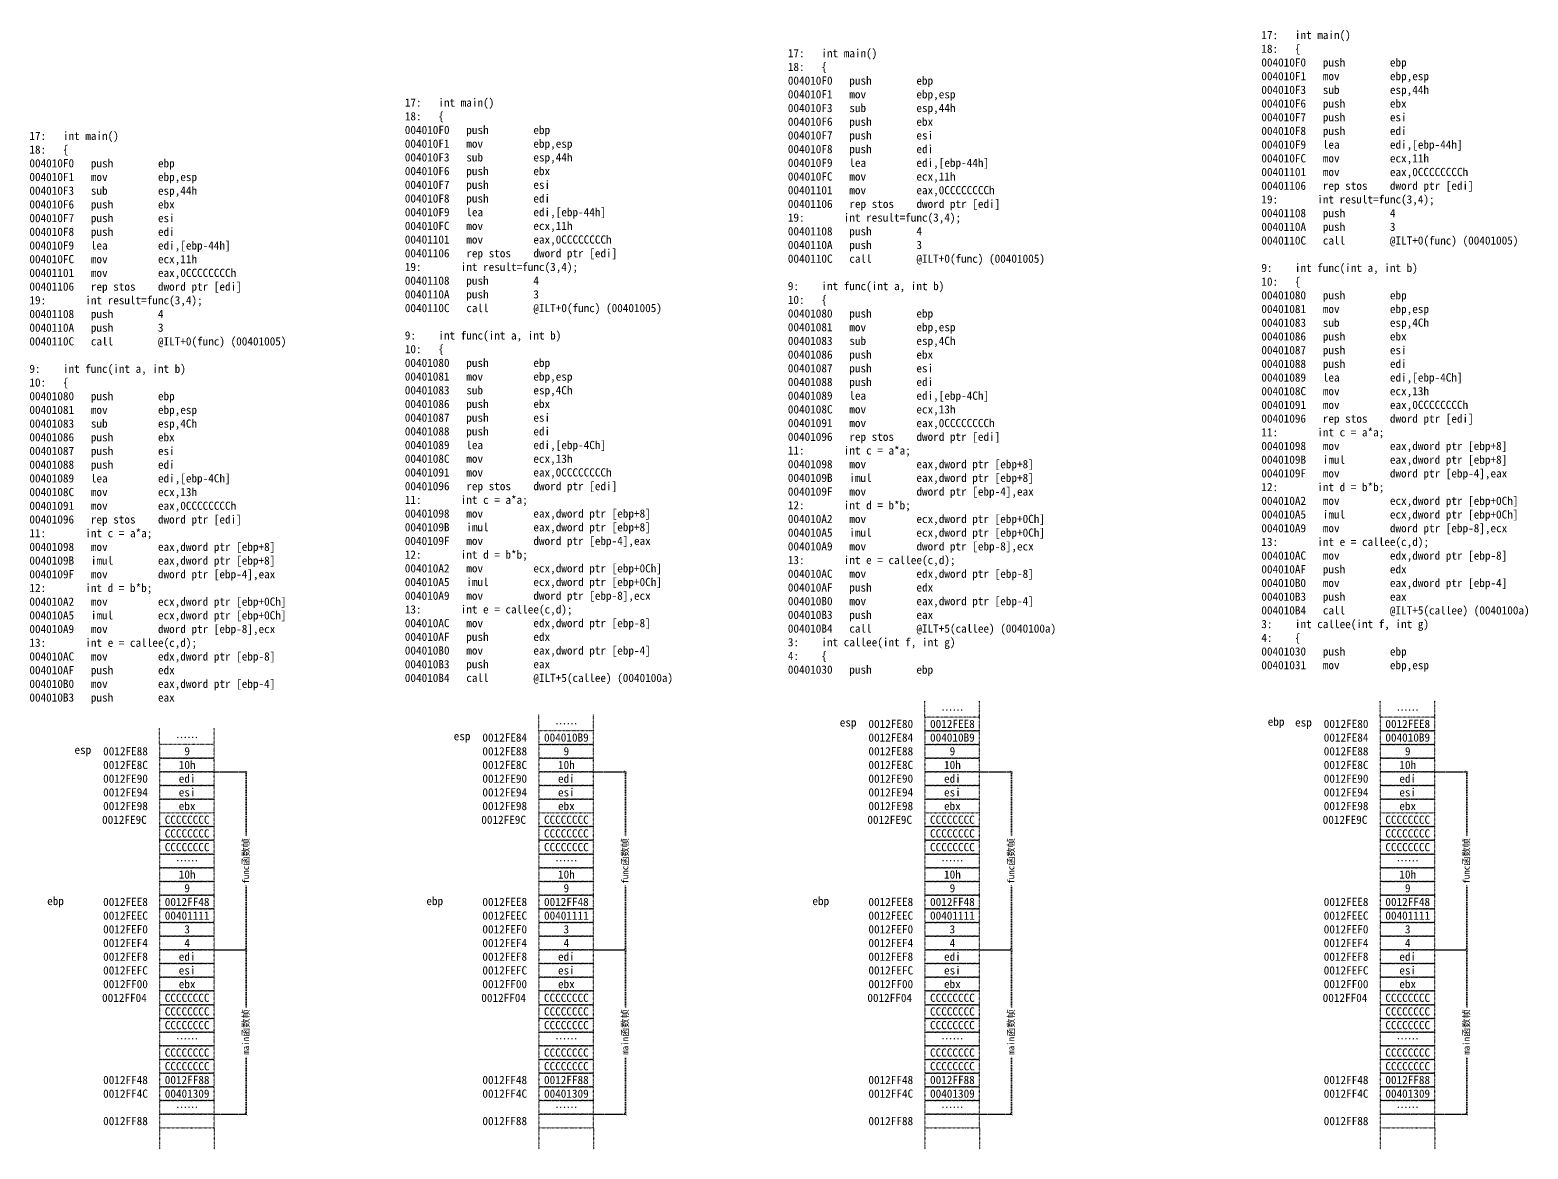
# Model space of a CAD drawing. Header units: millimetres. Extents: x 5369 to 27532, y 1174 to 4752.
# Drawn here: x 13476 to 16211, y 1390 to 3433 of the extents above; entities that cross this region are included whole.
import ezdxf

# ---------------------------------------------------------------- set-up
doc = ezdxf.new("R2010")
doc.units = ezdxf.units.MM
doc.linetypes.add('ACAD_ISO07W100', pattern=[3, 0, -3])
doc.linetypes.add('DOT', pattern=[0.25, 0, -0.25])
doc.styles.get("Standard").update_dxf_attribs({"font": ''})
doc.styles.add('w', font='', dxfattribs={"height": 15})
doc.styles.get('Standard').set_extended_font_data('SimSun')
doc.styles.get('w').set_extended_font_data('SimSun')
doc.dimstyles.new('w', dxfattribs={"dimscale": 3, "dimtxt": 4, "dimasz": 1.5, "dimexe": 1.25, "dimexo": 0.625, "dimtad": 0, "dimtxsty": 'Standard', "dimblk": 'ARCHTICK', "dimcen": 2.5, "dimclrd": 5, "dimclre": 5, "dimclrt": 5, "dimadec": 1, "dimazin": 0, "dimtfac": 1, "dimtmove": 0, "dimatfit": 3, "dimfxl": 1, "dimarcsym": 0})

# ---------------------------------------------------------------- blocks, each defined once
blk = doc.blocks.new('b')
at = {"linetype": 'DOT'}
blk.add_lwpolyline([(-100, 0), (0, 0), (0, 25), (-100, 25)], close=True, dxfattribs=at)
blk = doc.blocks.new('_ArchTick')
at = {"color": 0, "linetype": 'ByBlock', "const_width": 0.15}
blk.add_lwpolyline([(-0.5, -0.5), (0.5, 0.5)], dxfattribs=at)
blk = doc.blocks.new('*D33')
at = {"color": 5, "linetype": 'ACAD_ISO07W100', "lineweight": -2}
for p, q in [((13814, 2078.9), (13874.1, 2078.9)), ((13870.4, 2078.9), (13870.4, 1960.1)), ((13870.4, 1753.9), (13870.4, 1872.8)), ((13814, 1753.9), (13874.1, 1753.9))]:
    blk.add_line(p, q, dxfattribs=at)
at = {"layer": 'Defpoints', "color": 0, "linetype": 'DOT'}
for p in [(13812.1, 2078.9), (13812.1, 1753.9), (13870.4, 1753.9)]:
    blk.add_point(p, dxfattribs=at)
at = {"color": 5, "linetype": 'DOT', "lineweight": -2, "xscale": 4.5, "yscale": 4.5, "zscale": 4.5}
for p, rotation in [((13870.4, 2078.9), 90), ((13870.4, 1753.9), 270)]:
    blk.add_blockref('_ArchTick', p, dxfattribs=dict(at, rotation=rotation))
at = {"color": 5, "linetype": 'DOT', "insert": (13870.4, 1916.4), "char_height": 12, "attachment_point": 5, "rotation": 90}
blk.add_mtext('func函数帧', dxfattribs=at)
blk = doc.blocks.new('*D32')
at = {"color": 5, "linetype": 'ACAD_ISO07W100', "lineweight": -2}
for p, q in [((13812.1, 1753.9), (13874.1, 1753.9)), ((13870.4, 1753.9), (13870.4, 1648)), ((13870.4, 1453.9), (13870.4, 1559.9)), ((13812.1, 1453.9), (13874.1, 1453.9))]:
    blk.add_line(p, q, dxfattribs=at)
at = {"layer": 'Defpoints', "color": 0, "linetype": 'DOT'}
for p in [(13810.2, 1753.9), (13810.2, 1453.9), (13870.4, 1453.9)]:
    blk.add_point(p, dxfattribs=at)
at = {"color": 5, "linetype": 'DOT', "lineweight": -2, "xscale": 4.5, "yscale": 4.5, "zscale": 4.5}
for p, rotation in [((13870.4, 1753.9), 90), ((13870.4, 1453.9), 270)]:
    blk.add_blockref('_ArchTick', p, dxfattribs=dict(at, rotation=rotation))
at = {"color": 5, "linetype": 'DOT', "insert": (13870.4, 1603.9), "char_height": 12, "attachment_point": 5, "rotation": 90}
blk.add_mtext('main函数帧', dxfattribs=at)
blk = doc.blocks.new('*D35')
at = {"color": 5, "linetype": 'ACAD_ISO07W100', "lineweight": -2}
for p, q in [((14506.4, 2078.9), (14566.5, 2078.9)), ((14562.8, 2078.9), (14562.8, 1960.1)), ((14562.8, 1753.9), (14562.8, 1872.8)), ((14506.4, 1753.9), (14566.5, 1753.9))]:
    blk.add_line(p, q, dxfattribs=at)
at = {"layer": 'Defpoints', "color": 0, "linetype": 'DOT'}
for p in [(14504.5, 2078.9), (14504.5, 1753.9), (14562.8, 1753.9)]:
    blk.add_point(p, dxfattribs=at)
at = {"color": 5, "linetype": 'DOT', "lineweight": -2, "xscale": 4.5, "yscale": 4.5, "zscale": 4.5}
for p, rotation in [((14562.8, 2078.9), 90), ((14562.8, 1753.9), 270)]:
    blk.add_blockref('_ArchTick', p, dxfattribs=dict(at, rotation=rotation))
at = {"color": 5, "linetype": 'DOT', "insert": (14562.8, 1916.4), "char_height": 12, "attachment_point": 5, "rotation": 90}
blk.add_mtext('func函数帧', dxfattribs=at)
blk = doc.blocks.new('*D34')
at = {"color": 5, "linetype": 'ACAD_ISO07W100', "lineweight": -2}
for p, q in [((14504.5, 1753.9), (14566.5, 1753.9)), ((14562.8, 1753.9), (14562.8, 1648)), ((14562.8, 1453.9), (14562.8, 1559.9)), ((14504.5, 1453.9), (14566.5, 1453.9))]:
    blk.add_line(p, q, dxfattribs=at)
at = {"layer": 'Defpoints', "color": 0, "linetype": 'DOT'}
for p in [(14502.6, 1753.9), (14502.6, 1453.9), (14562.8, 1453.9)]:
    blk.add_point(p, dxfattribs=at)
at = {"color": 5, "linetype": 'DOT', "lineweight": -2, "xscale": 4.5, "yscale": 4.5, "zscale": 4.5}
for p, rotation in [((14562.8, 1753.9), 90), ((14562.8, 1453.9), 270)]:
    blk.add_blockref('_ArchTick', p, dxfattribs=dict(at, rotation=rotation))
at = {"color": 5, "linetype": 'DOT', "insert": (14562.8, 1603.9), "char_height": 12, "attachment_point": 5, "rotation": 90}
blk.add_mtext('main函数帧', dxfattribs=at)
blk = doc.blocks.new('*D37')
at = {"color": 5, "linetype": 'ACAD_ISO07W100', "lineweight": -2}
for p, q in [((15211.2, 2078.9), (15271.4, 2078.9)), ((15267.6, 2078.9), (15267.6, 1960.1)), ((15267.6, 1753.9), (15267.6, 1872.8)), ((15211.2, 1753.9), (15271.4, 1753.9))]:
    blk.add_line(p, q, dxfattribs=at)
at = {"layer": 'Defpoints', "color": 0, "linetype": 'DOT'}
for p in [(15209.4, 2078.9), (15209.4, 1753.9), (15267.6, 1753.9)]:
    blk.add_point(p, dxfattribs=at)
at = {"color": 5, "linetype": 'DOT', "lineweight": -2, "xscale": 4.5, "yscale": 4.5, "zscale": 4.5}
for p, rotation in [((15267.6, 2078.9), 90), ((15267.6, 1753.9), 270)]:
    blk.add_blockref('_ArchTick', p, dxfattribs=dict(at, rotation=rotation))
at = {"color": 5, "linetype": 'DOT', "insert": (15267.6, 1916.4), "char_height": 12, "attachment_point": 5, "rotation": 90}
blk.add_mtext('func函数帧', dxfattribs=at)
blk = doc.blocks.new('*D36')
at = {"color": 5, "linetype": 'ACAD_ISO07W100', "lineweight": -2}
for p, q in [((15209.4, 1753.9), (15271.4, 1753.9)), ((15267.6, 1753.9), (15267.6, 1648)), ((15267.6, 1453.9), (15267.6, 1559.9)), ((15209.4, 1453.9), (15271.4, 1453.9))]:
    blk.add_line(p, q, dxfattribs=at)
at = {"layer": 'Defpoints', "color": 0, "linetype": 'DOT'}
for p in [(15207.5, 1753.9), (15207.5, 1453.9), (15267.6, 1453.9)]:
    blk.add_point(p, dxfattribs=at)
at = {"color": 5, "linetype": 'DOT', "lineweight": -2, "xscale": 4.5, "yscale": 4.5, "zscale": 4.5}
for p, rotation in [((15267.6, 1753.9), 90), ((15267.6, 1453.9), 270)]:
    blk.add_blockref('_ArchTick', p, dxfattribs=dict(at, rotation=rotation))
at = {"color": 5, "linetype": 'DOT', "insert": (15267.6, 1603.9), "char_height": 12, "attachment_point": 5, "rotation": 90}
blk.add_mtext('main函数帧', dxfattribs=at)
blk = doc.blocks.new('*D39')
at = {"color": 5, "linetype": 'ACAD_ISO07W100', "lineweight": -2}
for p, q in [((16042.5, 2078.9), (16102.7, 2078.9)), ((16098.9, 2078.9), (16098.9, 1960.1)), ((16098.9, 1753.9), (16098.9, 1872.8)), ((16042.5, 1753.9), (16102.7, 1753.9))]:
    blk.add_line(p, q, dxfattribs=at)
at = {"layer": 'Defpoints', "color": 0, "linetype": 'DOT'}
for p in [(16040.7, 2078.9), (16040.7, 1753.9), (16098.9, 1753.9)]:
    blk.add_point(p, dxfattribs=at)
at = {"color": 5, "linetype": 'DOT', "lineweight": -2, "xscale": 4.5, "yscale": 4.5, "zscale": 4.5}
for p, rotation in [((16098.9, 2078.9), 90), ((16098.9, 1753.9), 270)]:
    blk.add_blockref('_ArchTick', p, dxfattribs=dict(at, rotation=rotation))
at = {"color": 5, "linetype": 'DOT', "insert": (16098.9, 1916.4), "char_height": 12, "attachment_point": 5, "rotation": 90}
blk.add_mtext('func函数帧', dxfattribs=at)
blk = doc.blocks.new('*D38')
at = {"color": 5, "linetype": 'ACAD_ISO07W100', "lineweight": -2}
for p, q in [((16040.7, 1753.9), (16102.7, 1753.9)), ((16098.9, 1753.9), (16098.9, 1648)), ((16098.9, 1453.9), (16098.9, 1559.9)), ((16040.7, 1453.9), (16102.7, 1453.9))]:
    blk.add_line(p, q, dxfattribs=at)
at = {"layer": 'Defpoints', "color": 0, "linetype": 'DOT'}
for p in [(16038.8, 1753.9), (16038.8, 1453.9), (16098.9, 1453.9)]:
    blk.add_point(p, dxfattribs=at)
at = {"color": 5, "linetype": 'DOT', "lineweight": -2, "xscale": 4.5, "yscale": 4.5, "zscale": 4.5}
for p, rotation in [((16098.9, 1753.9), 90), ((16098.9, 1453.9), 270)]:
    blk.add_blockref('_ArchTick', p, dxfattribs=dict(at, rotation=rotation))
at = {"color": 5, "linetype": 'DOT', "insert": (16098.9, 1603.9), "char_height": 12, "attachment_point": 5, "rotation": 90}
blk.add_mtext('main函数帧', dxfattribs=at)

msp = doc.modelspace()

# ---------------------------------------------------------------- linework, layer by layer
at = {"linetype": 'DOT'}
for p, q in [((15109.363, 2178.934), (15109.363, 2208.934)), ((15209.363, 2178.934), (15209.363, 2208.934)), ((15940.663, 2178.934), (15940.663, 2208.934)), ((16040.663, 2178.934), (16040.663, 2208.934)), ((14404.508, 2153.934), (14404.508, 2183.934)), ((14504.508, 2153.934), (14504.508, 2183.934)), ((13712.123, 2128.934), (13712.123, 2158.934)), ((13812.123, 2128.934), (13812.123, 2158.934)), ((13712.123, 2003.934), (13712.123, 1978.934)), ((13712.123, 2003.934), (13812.123, 2003.934)), ((13812.123, 1978.934), (13812.123, 2003.934)), ((14404.508, 2003.934), (14404.508, 1978.934)), ((14404.508, 2003.934), (14504.508, 2003.934)), ((14504.508, 1978.934), (14504.508, 2003.934)), ((15109.363, 2003.934), (15109.363, 1978.934)), ((15109.363, 2003.934), (15209.363, 2003.934)), ((15209.363, 1978.934), (15209.363, 2003.934)), ((15940.663, 2003.934), (15940.663, 1978.934)), ((15940.663, 2003.934), (16040.663, 2003.934)), ((16040.663, 1978.934), (16040.663, 2003.934)), ((13712.123, 1978.934), (13812.123, 1978.934)), ((14404.508, 1978.934), (14504.508, 1978.934)), ((15109.363, 1978.934), (15209.363, 1978.934)), ((15940.663, 1978.934), (16040.663, 1978.934)), ((13812.123, 1678.934), (13712.123, 1678.934)), ((13712.123, 1678.934), (13712.123, 1653.934)), ((13812.123, 1653.934), (13812.123, 1678.934)), ((14504.508, 1678.934), (14404.508, 1678.934)), ((14404.508, 1678.934), (14404.508, 1653.934)), ((14504.508, 1653.934), (14504.508, 1678.934)), ((15209.363, 1678.934), (15109.363, 1678.934)), ((15109.363, 1678.934), (15109.363, 1653.934)), ((15209.363, 1653.934), (15209.363, 1678.934)), ((16040.663, 1678.934), (15940.663, 1678.934)), ((15940.663, 1678.934), (15940.663, 1653.934)), ((16040.663, 1653.934), (16040.663, 1678.934)), ((13712.123, 1653.934), (13812.123, 1653.934)), ((14404.508, 1653.934), (14504.508, 1653.934)), ((15109.363, 1653.934), (15209.363, 1653.934)), ((15940.663, 1653.934), (16040.663, 1653.934)), ((13712.123, 1428.934), (13712.123, 1390.413)), ((13812.123, 1428.934), (13812.123, 1390.413)), ((14404.508, 1428.934), (14404.508, 1390.413)), ((14504.508, 1428.934), (14504.508, 1390.413)), ((15109.363, 1428.934), (15109.363, 1390.413)), ((15209.363, 1428.934), (15209.363, 1390.413)), ((15940.663, 1428.934), (15940.663, 1390.413)), ((16040.663, 1428.934), (16040.663, 1390.413))]:
    msp.add_line(p, q, dxfattribs=at)
for points in [[(15109.363, 2153.934), (15209.363, 2153.934), (15209.363, 2178.934), (15109.363, 2178.934)], [(15940.663, 2153.934), (16040.663, 2153.934), (16040.663, 2178.934), (15940.663, 2178.934)], [(14404.508, 2128.934), (14504.508, 2128.934), (14504.508, 2153.934), (14404.508, 2153.934)], [(15109.363, 2128.934), (15209.363, 2128.934), (15209.363, 2153.934), (15109.363, 2153.934)], [(15940.663, 2128.934), (16040.663, 2128.934), (16040.663, 2153.934), (15940.663, 2153.934)], [(13712.123, 2103.934), (13812.123, 2103.934), (13812.123, 2128.934), (13712.123, 2128.934)], [(14404.508, 2103.934), (14504.508, 2103.934), (14504.508, 2128.934), (14404.508, 2128.934)], [(15109.363, 2103.934), (15209.363, 2103.934), (15209.363, 2128.934), (15109.363, 2128.934)], [(15940.663, 2103.934), (16040.663, 2103.934), (16040.663, 2128.934), (15940.663, 2128.934)], [(13712.123, 2078.934), (13812.123, 2078.934), (13812.123, 2103.934), (13712.123, 2103.934)], [(13712.123, 2053.934), (13812.123, 2053.934), (13812.123, 2078.934), (13712.123, 2078.934)], [(14404.508, 2078.934), (14504.508, 2078.934), (14504.508, 2103.934), (14404.508, 2103.934)], [(14404.508, 2053.934), (14504.508, 2053.934), (14504.508, 2078.934), (14404.508, 2078.934)], [(15109.363, 2078.934), (15209.363, 2078.934), (15209.363, 2103.934), (15109.363, 2103.934)], [(15109.363, 2053.934), (15209.363, 2053.934), (15209.363, 2078.934), (15109.363, 2078.934)], [(15940.663, 2078.934), (16040.663, 2078.934), (16040.663, 2103.934), (15940.663, 2103.934)], [(15940.663, 2053.934), (16040.663, 2053.934), (16040.663, 2078.934), (15940.663, 2078.934)], [(13712.123, 2028.934), (13812.123, 2028.934), (13812.123, 2053.934), (13712.123, 2053.934)], [(14404.508, 2028.934), (14504.508, 2028.934), (14504.508, 2053.934), (14404.508, 2053.934)], [(15109.363, 2028.934), (15209.363, 2028.934), (15209.363, 2053.934), (15109.363, 2053.934)], [(15940.663, 2028.934), (16040.663, 2028.934), (16040.663, 2053.934), (15940.663, 2053.934)], [(13712.123, 2003.934), (13812.123, 2003.934), (13812.123, 2028.934), (13712.123, 2028.934)], [(14404.508, 2003.934), (14504.508, 2003.934), (14504.508, 2028.934), (14404.508, 2028.934)], [(15109.363, 2003.934), (15209.363, 2003.934), (15209.363, 2028.934), (15109.363, 2028.934)], [(15940.663, 2003.934), (16040.663, 2003.934), (16040.663, 2028.934), (15940.663, 2028.934)], [(13712.123, 1828.934), (13812.123, 1828.934), (13812.123, 1853.934), (13712.123, 1853.934)], [(14404.508, 1828.934), (14504.508, 1828.934), (14504.508, 1853.934), (14404.508, 1853.934)], [(15109.363, 1828.934), (15209.363, 1828.934), (15209.363, 1853.934), (15109.363, 1853.934)], [(15940.663, 1828.934), (16040.663, 1828.934), (16040.663, 1853.934), (15940.663, 1853.934)], [(13712.123, 1803.934), (13812.123, 1803.934), (13812.123, 1828.934), (13712.123, 1828.934)], [(14404.508, 1803.934), (14504.508, 1803.934), (14504.508, 1828.934), (14404.508, 1828.934)], [(15109.363, 1803.934), (15209.363, 1803.934), (15209.363, 1828.934), (15109.363, 1828.934)], [(15940.663, 1803.934), (16040.663, 1803.934), (16040.663, 1828.934), (15940.663, 1828.934)], [(13712.123, 1778.934), (13812.123, 1778.934), (13812.123, 1803.934), (13712.123, 1803.934)], [(13712.123, 1753.934), (13812.123, 1753.934), (13812.123, 1778.934), (13712.123, 1778.934)], [(14404.508, 1778.934), (14504.508, 1778.934), (14504.508, 1803.934), (14404.508, 1803.934)], [(14404.508, 1753.934), (14504.508, 1753.934), (14504.508, 1778.934), (14404.508, 1778.934)], [(15109.363, 1778.934), (15209.363, 1778.934), (15209.363, 1803.934), (15109.363, 1803.934)], [(15109.363, 1753.934), (15209.363, 1753.934), (15209.363, 1778.934), (15109.363, 1778.934)], [(15940.663, 1778.934), (16040.663, 1778.934), (16040.663, 1803.934), (15940.663, 1803.934)], [(15940.663, 1753.934), (16040.663, 1753.934), (16040.663, 1778.934), (15940.663, 1778.934)], [(13712.123, 1728.934), (13812.123, 1728.934), (13812.123, 1753.934), (13712.123, 1753.934)], [(14404.508, 1728.934), (14504.508, 1728.934), (14504.508, 1753.934), (14404.508, 1753.934)], [(15109.363, 1728.934), (15209.363, 1728.934), (15209.363, 1753.934), (15109.363, 1753.934)], [(15940.663, 1728.934), (16040.663, 1728.934), (16040.663, 1753.934), (15940.663, 1753.934)], [(13712.123, 1703.934), (13812.123, 1703.934), (13812.123, 1728.934), (13712.123, 1728.934)], [(14404.508, 1703.934), (14504.508, 1703.934), (14504.508, 1728.934), (14404.508, 1728.934)], [(15109.363, 1703.934), (15209.363, 1703.934), (15209.363, 1728.934), (15109.363, 1728.934)], [(15940.663, 1703.934), (16040.663, 1703.934), (16040.663, 1728.934), (15940.663, 1728.934)], [(13712.123, 1678.934), (13812.123, 1678.934), (13812.123, 1703.934), (13712.123, 1703.934)], [(14404.508, 1678.934), (14504.508, 1678.934), (14504.508, 1703.934), (14404.508, 1703.934)], [(15109.363, 1678.934), (15209.363, 1678.934), (15209.363, 1703.934), (15109.363, 1703.934)], [(15940.663, 1678.934), (16040.663, 1678.934), (16040.663, 1703.934), (15940.663, 1703.934)], [(13712.123, 1503.934), (13812.123, 1503.934), (13812.123, 1528.934), (13712.123, 1528.934)], [(14404.508, 1503.934), (14504.508, 1503.934), (14504.508, 1528.934), (14404.508, 1528.934)], [(15109.363, 1503.934), (15209.363, 1503.934), (15209.363, 1528.934), (15109.363, 1528.934)], [(15940.663, 1503.934), (16040.663, 1503.934), (16040.663, 1528.934), (15940.663, 1528.934)], [(13712.123, 1453.934), (13812.123, 1453.934), (13812.123, 1478.934), (13712.123, 1478.934)], [(14404.508, 1453.934), (14504.508, 1453.934), (14504.508, 1478.934), (14404.508, 1478.934)], [(15109.363, 1453.934), (15209.363, 1453.934), (15209.363, 1478.934), (15109.363, 1478.934)], [(15940.663, 1453.934), (16040.663, 1453.934), (16040.663, 1478.934), (15940.663, 1478.934)], [(13712.123, 1428.934), (13812.123, 1428.934), (13812.123, 1453.934), (13712.123, 1453.934)], [(14404.508, 1428.934), (14504.508, 1428.934), (14504.508, 1453.934), (14404.508, 1453.934)], [(15109.363, 1428.934), (15209.363, 1428.934), (15209.363, 1453.934), (15109.363, 1453.934)], [(15940.663, 1428.934), (16040.663, 1428.934), (16040.663, 1453.934), (15940.663, 1453.934)]]:
    msp.add_lwpolyline(points, close=True, dxfattribs=at)

# ---------------------------------------------------------------- block references
for p in [(13812.123, 1953.934), (14504.508, 1953.934), (15209.363, 1953.934), (16040.663, 1953.934), (13812.123, 1928.934), (14504.508, 1928.934), (15209.363, 1928.934), (16040.663, 1928.934), (13812.123, 1903.934), (14504.508, 1903.934), (15209.363, 1903.934), (16040.663, 1903.934), (13812.123, 1878.934), (14504.508, 1878.934), (15209.363, 1878.934), (16040.663, 1878.934), (13812.123, 1853.934), (14504.508, 1853.934), (15209.363, 1853.934), (16040.663, 1853.934), (13812.123, 1628.934), (14504.508, 1628.934), (15209.363, 1628.934), (16040.663, 1628.934), (13812.123, 1603.934), (14504.508, 1603.934), (15209.363, 1603.934), (16040.663, 1603.934), (13812.123, 1578.934), (14504.508, 1578.934), (15209.363, 1578.934), (16040.663, 1578.934), (13812.123, 1553.934), (14504.508, 1553.934), (15209.363, 1553.934), (16040.663, 1553.934), (13812.123, 1528.934), (14504.508, 1528.934), (15209.363, 1528.934), (16040.663, 1528.934), (13812.123, 1478.934), (14504.508, 1478.934), (15209.363, 1478.934), (16040.663, 1478.934)]:
    msp.add_blockref('b', p, dxfattribs=at)

# ---------------------------------------------------------------- texts
at = {"linetype": 'DOT', "style": 'w'}
for s, p in [('0012FE9C', (13607.339, 1983.934)), ('0012FE9C', (14299.725, 1983.934)), ('0012FE9C', (15004.58, 1983.934)), ('0012FE9C', (15835.879, 1983.934)), ('0012FF04', (13607.339, 1658.934)), ('0012FF04', (14299.725, 1658.934)), ('0012FF04', (15004.58, 1658.934)), ('0012FF04', (15835.879, 1658.934))]:
    msp.add_text(s, height=15, dxfattribs=at).set_placement(p)
at = {"linetype": 'DOT', "char_height": 15, "style": 'w'}
for s, insert, width, attachment_point in [('17:   int main()\\P18:   \\{\\P004010F0   push        ebp\\P004010F1   mov         ebp,esp\\P004010F3   sub         esp,44h\\P004010F6   push        ebx\\P004010F7   push        esi\\P004010F8   push        edi\\P004010F9   lea         edi,[ebp-44h]\\P004010FC   mov         ecx,11h\\P00401101   mov         eax,0CCCCCCCCh\\P00401106   rep stos    dword ptr [edi]\\P19:       int result=func(3,4);\\P00401108   push        4\\P0040110A   push        3\\P0040110C   call        @ILT+0(func) (00401005)\\P\\P9:    int func(int a, int b)\\P10:   \\{\\P00401080   push        ebp\\P00401081   mov         ebp,esp\\P00401083   sub         esp,4Ch\\P00401086   push        ebx\\P00401087   push        esi\\P00401088   push        edi\\P00401089   lea         edi,[ebp-4Ch]\\P0040108C   mov         ecx,13h\\P00401091   mov         eax,0CCCCCCCCh\\P00401096   rep stos    dword ptr [edi]\\P11:       int c = a*a;\\P00401098   mov         eax,dword ptr [ebp+8]\\P0040109B   imul        eax,dword ptr [ebp+8]\\P0040109F   mov         dword ptr [ebp-4],eax\\P12:       int d = b*b;\\P004010A2   mov         ecx,dword ptr [ebp+0Ch]\\P004010A5   imul        ecx,dword ptr [ebp+0Ch]\\P004010A9   mov         dword ptr [ebp-8],ecx\\P13:       int e = callee(c,d);\\P004010AC   mov         edx,dword ptr [ebp-8]\\P004010AF   push        edx\\P004010B0   mov         eax,dword ptr [ebp-4]\\P004010B3   push        eax\\P004010B4   call        @ILT+5(callee) (0040100a)\\P3:    int callee(int f, int g)\\P4:    \\{\\P00401030   push        ebp\\P00401031   mov         ebp,esp', (15723.944, 3431.453), 530.27265, 1), ('17:   int main()\\P18:   \\{\\P004010F0   push        ebp\\P004010F1   mov         ebp,esp\\P004010F3   sub         esp,44h\\P004010F6   push        ebx\\P004010F7   push        esi\\P004010F8   push        edi\\P004010F9   lea         edi,[ebp-44h]\\P004010FC   mov         ecx,11h\\P00401101   mov         eax,0CCCCCCCCh\\P00401106   rep stos    dword ptr [edi]\\P19:       int result=func(3,4);\\P00401108   push        4\\P0040110A   push        3\\P0040110C   call        @ILT+0(func) (00401005)\\P\\P9:    int func(int a, int b)\\P10:   \\{\\P00401080   push        ebp\\P00401081   mov         ebp,esp\\P00401083   sub         esp,4Ch\\P00401086   push        ebx\\P00401087   push        esi\\P00401088   push        edi\\P00401089   lea         edi,[ebp-4Ch]\\P0040108C   mov         ecx,13h\\P00401091   mov         eax,0CCCCCCCCh\\P00401096   rep stos    dword ptr [edi]\\P11:       int c = a*a;\\P00401098   mov         eax,dword ptr [ebp+8]\\P0040109B   imul        eax,dword ptr [ebp+8]\\P0040109F   mov         dword ptr [ebp-4],eax\\P12:       int d = b*b;\\P004010A2   mov         ecx,dword ptr [ebp+0Ch]\\P004010A5   imul        ecx,dword ptr [ebp+0Ch]\\P004010A9   mov         dword ptr [ebp-8],ecx\\P13:       int e = callee(c,d);\\P004010AC   mov         edx,dword ptr [ebp-8]\\P004010AF   push        edx\\P004010B0   mov         eax,dword ptr [ebp-4]\\P004010B3   push        eax\\P004010B4   call        @ILT+5(callee) (0040100a)\\P3:    int callee(int f, int g)\\P4:    \\{\\P00401030   push        ebp', (14859.433, 3398.276), 530.27265, 1), ('17:   int main()\\P18:   \\{\\P004010F0   push        ebp\\P004010F1   mov         ebp,esp\\P004010F3   sub         esp,44h\\P004010F6   push        ebx\\P004010F7   push        esi\\P004010F8   push        edi\\P004010F9   lea         edi,[ebp-44h]\\P004010FC   mov         ecx,11h\\P00401101   mov         eax,0CCCCCCCCh\\P00401106   rep stos    dword ptr [edi]\\P19:       int result=func(3,4);\\P00401108   push        4\\P0040110A   push        3\\P0040110C   call        @ILT+0(func) (00401005)\\P\\P9:    int func(int a, int b)\\P10:   \\{\\P00401080   push        ebp\\P00401081   mov         ebp,esp\\P00401083   sub         esp,4Ch\\P00401086   push        ebx\\P00401087   push        esi\\P00401088   push        edi\\P00401089   lea         edi,[ebp-4Ch]\\P0040108C   mov         ecx,13h\\P00401091   mov         eax,0CCCCCCCCh\\P00401096   rep stos    dword ptr [edi]\\P11:       int c = a*a;\\P00401098   mov         eax,dword ptr [ebp+8]\\P0040109B   imul        eax,dword ptr [ebp+8]\\P0040109F   mov         dword ptr [ebp-4],eax\\P12:       int d = b*b;\\P004010A2   mov         ecx,dword ptr [ebp+0Ch]\\P004010A5   imul        ecx,dword ptr [ebp+0Ch]\\P004010A9   mov         dword ptr [ebp-8],ecx\\P13:       int e = callee(c,d);\\P004010AC   mov         edx,dword ptr [ebp-8]\\P004010AF   push        edx\\P004010B0   mov         eax,dword ptr [ebp-4]\\P004010B3   push        eax\\P004010B4   call        @ILT+5(callee) (0040100a)', (14160.113, 3308.167), 530.27265, 1), ('17:   int main()\\P18:   \\{\\P004010F0   push        ebp\\P004010F1   mov         ebp,esp\\P004010F3   sub         esp,44h\\P004010F6   push        ebx\\P004010F7   push        esi\\P004010F8   push        edi\\P004010F9   lea         edi,[ebp-44h]\\P004010FC   mov         ecx,11h\\P00401101   mov         eax,0CCCCCCCCh\\P00401106   rep stos    dword ptr [edi]\\P19:       int result=func(3,4);\\P00401108   push        4\\P0040110A   push        3\\P0040110C   call        @ILT+0(func) (00401005)\\P\\P9:    int func(int a, int b)\\P10:   \\{\\P00401080   push        ebp\\P00401081   mov         ebp,esp\\P00401083   sub         esp,4Ch\\P00401086   push        ebx\\P00401087   push        esi\\P00401088   push        edi\\P00401089   lea         edi,[ebp-4Ch]\\P0040108C   mov         ecx,13h\\P00401091   mov         eax,0CCCCCCCCh\\P00401096   rep stos    dword ptr [edi]\\P11:       int c = a*a;\\P00401098   mov         eax,dword ptr [ebp+8]\\P0040109B   imul        eax,dword ptr [ebp+8]\\P0040109F   mov         dword ptr [ebp-4],eax\\P12:       int d = b*b;\\P004010A2   mov         ecx,dword ptr [ebp+0Ch]\\P004010A5   imul        ecx,dword ptr [ebp+0Ch]\\P004010A9   mov         dword ptr [ebp-8],ecx\\P13:       int e = callee(c,d);\\P004010AC   mov         edx,dword ptr [ebp-8]\\P004010AF   push        edx\\P004010B0   mov         eax,dword ptr [ebp-4]\\P004010B3   push        eax', (13474.647, 3247.342), 530.27265, 1), ('{\\C5;……}', (15159.885, 2191.434), 101.04447, 5), ('{\\C5;……}', (15991.185, 2191.434), 101.04447, 5), ('{\\C5;……}', (14455.031, 2166.434), 101.04447, 5), ('{\\C1;esp}', (14969.549, 2167.031), 101.04447, 5), ('0012FE80', (15047.371, 2166.434), 101.04447, 5), ('{\\C5;0012FEE8}', (15159.885, 2166.434), 101.04447, 5), ('{\\C1;ebp}', (15750.901, 2168.387), 101.04447, 5), ('{\\C1;esp}', (15800.849, 2167.031), 101.04447, 5), ('0012FE80', (15878.671, 2166.434), 101.04447, 5), ('{\\C5;0012FEE8}', (15991.185, 2166.434), 101.04447, 5), ('{\\C5;……}', (13762.645, 2141.434), 101.04447, 5), ('{\\C1;esp}', (14264.694, 2142.031), 101.04447, 5), ('0012FE84', (14342.516, 2141.434), 101.04447, 5), ('{\\C5;004010B9}', (14455.031, 2141.434), 101.04447, 5), ('0012FE84', (15047.371, 2141.434), 101.04447, 5), ('{\\C5;004010B9}', (15159.885, 2141.434), 101.04447, 5), ('0012FE84', (15878.671, 2141.434), 101.04447, 5), ('{\\C5;004010B9}', (15991.185, 2141.434), 101.04447, 5), ('{\\C1;esp}', (13572.309, 2117.031), 101.04447, 5), ('0012FE88', (13650.131, 2116.434), 101.04447, 5), ('{\\C5;9}', (13762.645, 2116.434), 101.04447, 5), ('0012FE88', (14342.516, 2116.434), 101.04447, 5), ('{\\C5;9}', (14455.031, 2116.434), 101.04447, 5), ('0012FE88', (15047.371, 2116.434), 101.04447, 5), ('{\\C5;9}', (15159.885, 2116.434), 101.04447, 5), ('0012FE88', (15878.671, 2116.434), 101.04447, 5), ('{\\C5;9}', (15991.185, 2116.434), 101.04447, 5), ('0012FE8C', (13650.131, 2091.434), 101.04447, 5), ('{\\C5;10h}', (13762.645, 2091.434), 101.04447, 5), ('0012FE8C', (14342.516, 2091.434), 101.04447, 5), ('{\\C5;10h}', (14455.031, 2091.434), 101.04447, 5), ('0012FE8C', (15047.371, 2091.434), 101.04447, 5), ('{\\C5;10h}', (15159.885, 2091.434), 101.04447, 5), ('0012FE8C', (15878.671, 2091.434), 101.04447, 5), ('{\\C5;10h}', (15991.185, 2091.434), 101.04447, 5), ('0012FE90', (13650.131, 2066.434), 101.04447, 5), ('{\\C5;edi}', (13762.645, 2066.434), 101.04447, 5), ('0012FE90', (14342.516, 2066.434), 101.04447, 5), ('{\\C5;edi}', (14455.031, 2066.434), 101.04447, 5), ('0012FE90', (15047.371, 2066.434), 101.04447, 5), ('{\\C5;edi}', (15159.885, 2066.434), 101.04447, 5), ('0012FE90', (15878.671, 2066.434), 101.04447, 5), ('{\\C5;edi}', (15991.185, 2066.434), 101.04447, 5), ('0012FE94', (13650.131, 2041.434), 101.04447, 5), ('0012FE98', (13650.131, 2016.434), 101.04447, 5), ('{\\C5;esi}', (13762.645, 2041.434), 101.04447, 5), ('{\\C5;ebx}', (13762.645, 2016.434), 101.04447, 5), ('0012FE94', (14342.516, 2041.434), 101.04447, 5), ('0012FE98', (14342.516, 2016.434), 101.04447, 5), ('{\\C5;esi}', (14455.031, 2041.434), 101.04447, 5), ('{\\C5;ebx}', (14455.031, 2016.434), 101.04447, 5), ('0012FE94', (15047.371, 2041.434), 101.04447, 5), ('0012FE98', (15047.371, 2016.434), 101.04447, 5), ('{\\C5;esi}', (15159.885, 2041.434), 101.04447, 5), ('{\\C5;ebx}', (15159.885, 2016.434), 101.04447, 5), ('0012FE94', (15878.671, 2041.434), 101.04447, 5), ('0012FE98', (15878.671, 2016.434), 101.04447, 5), ('{\\C5;esi}', (15991.185, 2041.434), 101.04447, 5), ('{\\C5;ebx}', (15991.185, 2016.434), 101.04447, 5), ('{\\C5;CCCCCCCC}', (13762.645, 1991.434), 101.04447, 5), ('{\\C5;CCCCCCCC}', (14455.031, 1991.434), 101.04447, 5), ('{\\C5;CCCCCCCC}', (15159.885, 1991.434), 101.04447, 5), ('{\\C5;CCCCCCCC}', (15991.185, 1991.434), 101.04447, 5), ('{\\C5;CCCCCCCC}', (13762.645, 1966.434), 101.04447, 5), ('{\\C5;CCCCCCCC}', (14455.031, 1966.434), 101.04447, 5), ('{\\C5;CCCCCCCC}', (15159.885, 1966.434), 101.04447, 5), ('{\\C5;CCCCCCCC}', (15991.185, 1966.434), 101.04447, 5), ('{\\C5;CCCCCCCC}', (13762.645, 1941.434), 101.04447, 5), ('{\\C5;CCCCCCCC}', (14455.031, 1941.434), 101.04447, 5), ('{\\C5;CCCCCCCC}', (15159.885, 1941.434), 101.04447, 5), ('{\\C5;CCCCCCCC}', (15991.185, 1941.434), 101.04447, 5), ('{\\C5;……}', (13762.645, 1916.434), 101.04447, 5), ('{\\C5;……}', (14455.031, 1916.434), 101.04447, 5), ('{\\C5;……}', (15159.885, 1916.434), 101.04447, 5), ('{\\C5;……}', (15991.185, 1916.434), 101.04447, 5), ('{\\C5;10h}', (13762.645, 1891.434), 101.04447, 5), ('{\\C5;10h}', (14455.031, 1891.434), 101.04447, 5), ('{\\C5;10h}', (15159.885, 1891.434), 101.04447, 5), ('{\\C5;10h}', (15991.185, 1891.434), 101.04447, 5), ('{\\C5;9}', (13762.645, 1866.434), 101.04447, 5), ('{\\C5;9}', (14455.031, 1866.434), 101.04447, 5), ('{\\C5;9}', (15159.885, 1866.434), 101.04447, 5), ('{\\C5;9}', (15991.185, 1866.434), 101.04447, 5), ('{\\C1;ebp}', (13522.361, 1841.06), 101.04447, 5), ('0012FEE8', (13650.131, 1841.434), 101.04447, 5), ('{\\C5;0012FF48}', (13762.645, 1841.434), 101.04447, 5), ('{\\C1;ebp}', (14214.747, 1841.06), 101.04447, 5), ('0012FEE8', (14342.516, 1841.434), 101.04447, 5), ('{\\C5;0012FF48}', (14455.031, 1841.434), 101.04447, 5), ('{\\C1;ebp}', (14919.602, 1841.06), 101.04447, 5), ('0012FEE8', (15047.371, 1841.434), 101.04447, 5), ('{\\C5;0012FF48}', (15159.885, 1841.434), 101.04447, 5), ('0012FEE8', (15878.671, 1841.434), 101.04447, 5), ('{\\C5;0012FF48}', (15991.185, 1841.434), 101.04447, 5), ('0012FEEC', (13650.131, 1816.434), 101.04447, 5), ('{\\C5;00401111}', (13762.645, 1816.434), 101.04447, 5), ('0012FEEC', (14342.516, 1816.434), 101.04447, 5), ('{\\C5;00401111}', (14455.031, 1816.434), 101.04447, 5), ('0012FEEC', (15047.371, 1816.434), 101.04447, 5), ('{\\C5;00401111}', (15159.885, 1816.434), 101.04447, 5), ('0012FEEC', (15878.671, 1816.434), 101.04447, 5), ('{\\C5;00401111}', (15991.185, 1816.434), 101.04447, 5), ('0012FEF0', (13650.131, 1791.434), 101.04447, 5), ('{\\C5;3}', (13762.645, 1791.434), 101.04447, 5), ('0012FEF0', (14342.516, 1791.434), 101.04447, 5), ('{\\C5;3}', (14455.031, 1791.434), 101.04447, 5), ('0012FEF0', (15047.371, 1791.434), 101.04447, 5), ('{\\C5;3}', (15159.885, 1791.434), 101.04447, 5), ('0012FEF0', (15878.671, 1791.434), 101.04447, 5), ('{\\C5;3}', (15991.185, 1791.434), 101.04447, 5), ('0012FEF4', (13650.131, 1766.434), 101.04447, 5), ('{\\C5;4}', (13762.645, 1766.434), 101.04447, 5), ('0012FEF4', (14342.516, 1766.434), 101.04447, 5), ('{\\C5;4}', (14455.031, 1766.434), 101.04447, 5), ('0012FEF4', (15047.371, 1766.434), 101.04447, 5), ('{\\C5;4}', (15159.885, 1766.434), 101.04447, 5), ('0012FEF4', (15878.671, 1766.434), 101.04447, 5), ('{\\C5;4}', (15991.185, 1766.434), 101.04447, 5), ('0012FEF8', (13650.131, 1741.434), 101.04447, 5), ('0012FEFC', (13650.131, 1716.434), 101.04447, 5), ('{\\C5;edi}', (13762.645, 1741.434), 101.04447, 5), ('{\\C5;esi}', (13762.645, 1716.434), 101.04447, 5), ('0012FEF8', (14342.516, 1741.434), 101.04447, 5), ('0012FEFC', (14342.516, 1716.434), 101.04447, 5), ('{\\C5;edi}', (14455.031, 1741.434), 101.04447, 5), ('{\\C5;esi}', (14455.031, 1716.434), 101.04447, 5), ('0012FEF8', (15047.371, 1741.434), 101.04447, 5), ('0012FEFC', (15047.371, 1716.434), 101.04447, 5), ('{\\C5;edi}', (15159.885, 1741.434), 101.04447, 5), ('{\\C5;esi}', (15159.885, 1716.434), 101.04447, 5), ('0012FEF8', (15878.671, 1741.434), 101.04447, 5), ('0012FEFC', (15878.671, 1716.434), 101.04447, 5), ('{\\C5;edi}', (15991.185, 1741.434), 101.04447, 5), ('{\\C5;esi}', (15991.185, 1716.434), 101.04447, 5), ('0012FF00', (13650.131, 1691.434), 101.04447, 5), ('{\\C5;ebx}', (13762.645, 1691.434), 101.04447, 5), ('0012FF00', (14342.516, 1691.434), 101.04447, 5), ('{\\C5;ebx}', (14455.031, 1691.434), 101.04447, 5), ('0012FF00', (15047.371, 1691.434), 101.04447, 5), ('{\\C5;ebx}', (15159.885, 1691.434), 101.04447, 5), ('0012FF00', (15878.671, 1691.434), 101.04447, 5), ('{\\C5;ebx}', (15991.185, 1691.434), 101.04447, 5), ('{\\C5;CCCCCCCC}', (13762.645, 1666.434), 101.04447, 5), ('{\\C5;CCCCCCCC}', (14455.031, 1666.434), 101.04447, 5), ('{\\C5;CCCCCCCC}', (15159.885, 1666.434), 101.04447, 5), ('{\\C5;CCCCCCCC}', (15991.185, 1666.434), 101.04447, 5), ('{\\C5;CCCCCCCC}', (13762.645, 1641.434), 101.04447, 5), ('{\\C5;CCCCCCCC}', (14455.031, 1641.434), 101.04447, 5), ('{\\C5;CCCCCCCC}', (15159.885, 1641.434), 101.04447, 5), ('{\\C5;CCCCCCCC}', (15991.185, 1641.434), 101.04447, 5), ('{\\C5;CCCCCCCC}', (13762.645, 1616.434), 101.04447, 5), ('{\\C5;CCCCCCCC}', (14455.031, 1616.434), 101.04447, 5), ('{\\C5;CCCCCCCC}', (15159.885, 1616.434), 101.04447, 5), ('{\\C5;CCCCCCCC}', (15991.185, 1616.434), 101.04447, 5), ('{\\C5;……}', (13762.645, 1591.434), 101.04447, 5), ('{\\C5;……}', (14455.031, 1591.434), 101.04447, 5), ('{\\C5;……}', (15159.885, 1591.434), 101.04447, 5), ('{\\C5;……}', (15991.185, 1591.434), 101.04447, 5), ('{\\C5;CCCCCCCC}', (13762.645, 1566.434), 101.04447, 5), ('{\\C5;CCCCCCCC}', (14455.031, 1566.434), 101.04447, 5), ('{\\C5;CCCCCCCC}', (15159.885, 1566.434), 101.04447, 5), ('{\\C5;CCCCCCCC}', (15991.185, 1566.434), 101.04447, 5), ('{\\C5;CCCCCCCC}', (13762.645, 1541.434), 101.04447, 5), ('{\\C5;CCCCCCCC}', (14455.031, 1541.434), 101.04447, 5), ('{\\C5;CCCCCCCC}', (15159.885, 1541.434), 101.04447, 5), ('{\\C5;CCCCCCCC}', (15991.185, 1541.434), 101.04447, 5), ('0012FF48', (13650.131, 1516.382), 101.04447, 5), ('{\\C5;0012FF88}', (13762.645, 1516.434), 101.04447, 5), ('0012FF48', (14342.516, 1516.382), 101.04447, 5), ('{\\C5;0012FF88}', (14455.031, 1516.434), 101.04447, 5), ('0012FF48', (15047.371, 1516.382), 101.04447, 5), ('{\\C5;0012FF88}', (15159.885, 1516.434), 101.04447, 5), ('0012FF48', (15878.671, 1516.382), 101.04447, 5), ('{\\C5;0012FF88}', (15991.185, 1516.434), 101.04447, 5), ('0012FF4C', (13650.131, 1491.434), 101.04447, 5), ('{\\C5;00401309}', (13762.645, 1491.434), 101.04447, 5), ('0012FF4C', (14342.516, 1491.434), 101.04447, 5), ('{\\C5;00401309}', (14455.031, 1491.434), 101.04447, 5), ('0012FF4C', (15047.371, 1491.434), 101.04447, 5), ('{\\C5;00401309}', (15159.885, 1491.434), 101.04447, 5), ('0012FF4C', (15878.671, 1491.434), 101.04447, 5), ('{\\C5;00401309}', (15991.185, 1491.434), 101.04447, 5), ('{\\C5;……}', (13762.645, 1466.434), 101.04447, 5), ('{\\C5;……}', (14455.031, 1466.434), 101.04447, 5), ('{\\C5;……}', (15159.885, 1466.434), 101.04447, 5), ('{\\C5;……}', (15991.185, 1466.434), 101.04447, 5), ('0012FF88', (13650.131, 1441.434), 101.04447, 5), ('0012FF88', (14342.516, 1441.434), 101.04447, 5), ('0012FF88', (15047.371, 1441.434), 101.04447, 5), ('0012FF88', (15878.671, 1441.434), 101.04447, 5)]:
    msp.add_mtext(s, dxfattribs=dict(at, insert=insert, width=width, attachment_point=attachment_point))

# ---------------------------------------------------------------- dimensions: what is measured, and where the dimension line sits
at = {"linetype": 'DOT'}
for base, p1, p2, text, picture, middle in [((13870.377, 1753.934), (13812.123, 2078.934), (13812.123, 1753.934), 'func函数帧', '*D33', (13870.377, 1916.434)), ((14562.762, 1753.934), (14504.508, 2078.934), (14504.508, 1753.934), 'func函数帧', '*D35', (14562.762, 1916.434)), ((15267.617, 1753.934), (15209.363, 2078.934), (15209.363, 1753.934), 'func函数帧', '*D37', (15267.617, 1916.434)), ((16098.917, 1753.934), (16040.663, 2078.934), (16040.663, 1753.934), 'func函数帧', '*D39', (16098.917, 1916.434)), ((13870.377, 1453.934), (13810.248, 1753.934), (13810.248, 1453.934), 'main函数帧', '*D32', (13870.377, 1603.934)), ((14562.762, 1453.934), (14502.633, 1753.934), (14502.633, 1453.934), 'main函数帧', '*D34', (14562.762, 1603.934)), ((15267.617, 1453.934), (15207.488, 1753.934), (15207.488, 1453.934), 'main函数帧', '*D36', (15267.617, 1603.934)), ((16098.917, 1453.934), (16038.788, 1753.934), (16038.788, 1453.934), 'main函数帧', '*D38', (16098.917, 1603.934))]:
    dim = msp.add_linear_dim(base=base, p1=p1, p2=p2, angle=90, text=text, dimstyle='w', dxfattribs=at)
    dim.commit()
    dim.dimension.update_dxf_attribs({"geometry": picture, "text_midpoint": middle})

doc.saveas('drawing.dxf')
